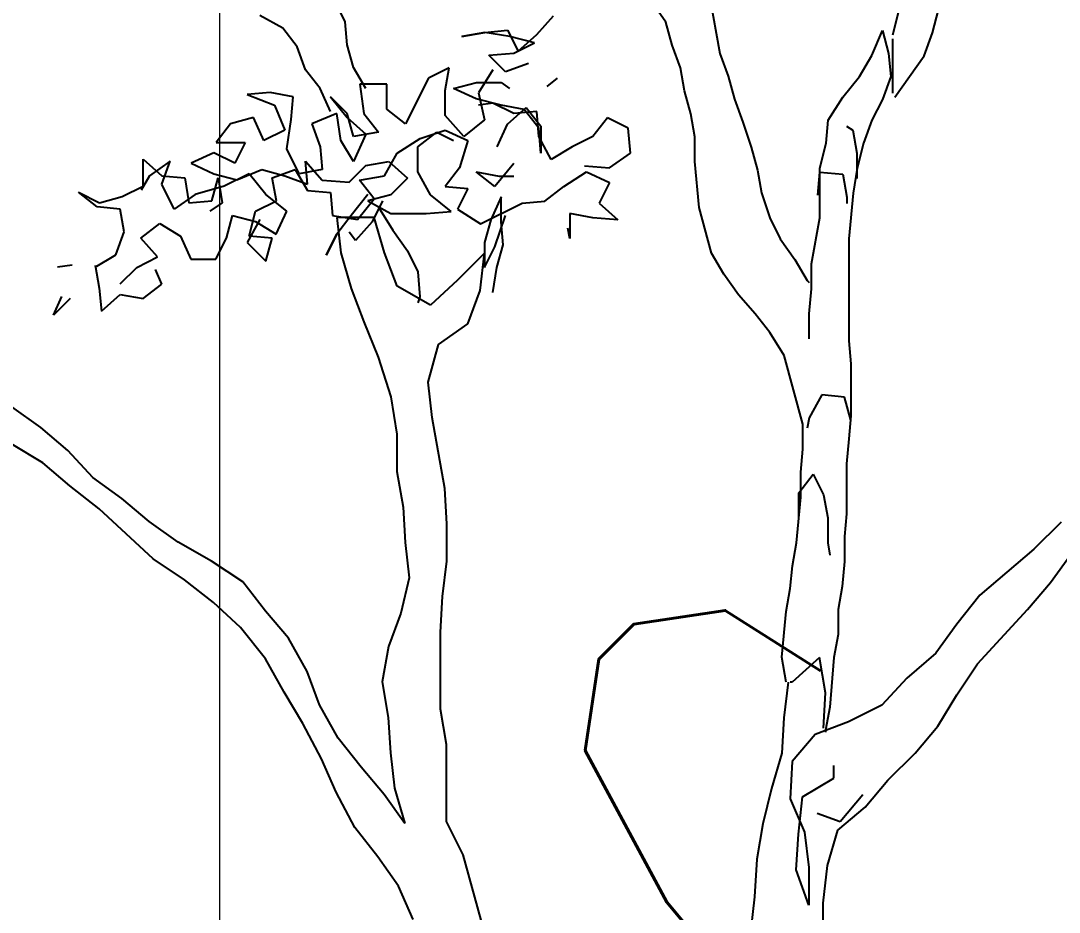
# Model space of a CAD drawing. Header units: millimetres. Extents: x 684983 to 685377, y 990360 to 990509.
# Drawn here: x 685051.876 to 685052.595, y 990422.76 to 990423.378 of the extents above; entities that cross this region are included whole.
import ezdxf

# ---------------------------------------------------------------- set-up
doc = ezdxf.new("R2010")
doc.units = ezdxf.units.MM
doc.layers.add('grid', color=8, linetype='Continuous', lineweight=9)
doc.layers.add('GRID LEVELS', color=7, linetype='Continuous', lineweight=13)
doc.layers.add('TEAK', color=7, linetype='Continuous')
doc.styles.get("Standard").update_dxf_attribs({"font": 'RomanS'})

# ---------------------------------------------------------------- blocks, each defined once
blk = doc.blocks.new('A$C25655A80')
at = {"color": 62}
for p, q in [((-0.04207, 1.30356), (-0.03633, 1.27184)), ((-0.20935, 1.28641), (-0.21415, 1.29603)), ((-0.06131, 1.28628), (-0.06803, 1.2959)), ((0.04347, 1.28041), (0.04636, 1.29195)), ((0.06173, 1.28136), (0.06463, 1.29193)), ((-0.23819, 1.28356), (-0.24876, 1.28933)), ((-0.2084, 1.27584), (-0.20935, 1.28641)), ((-0.12091, 1.28056), (-0.11321, 1.28921)), ((-0.05843, 1.2757), (-0.06131, 1.28628)), ((-0.23147, 1.2749), (-0.23819, 1.28356)), ((-0.15552, 1.27964), (-0.14494, 1.28155)), ((-0.14494, 1.28155), (-0.15552, 1.27964)), ((-0.14494, 1.28155), (-0.13437, 1.2825)), ((-0.13341, 1.27962), (-0.14494, 1.28155)), ((-0.13437, 1.2825), (-0.12957, 1.27288)), ((-0.12957, 1.27288), (-0.12091, 1.28056)), ((0.05788, 1.27079), (0.06173, 1.28136)), ((-0.20552, 1.26526), (-0.2084, 1.27584)), ((-0.12188, 1.27672), (-0.13341, 1.27962)), ((-0.1315, 1.27192), (-0.12188, 1.27672)), ((-0.0546, 1.26512), (-0.05843, 1.2757)), ((0.04344, 1.2535), (0.04347, 1.27849)), ((-0.22763, 1.26432), (-0.23147, 1.2749)), ((-0.14303, 1.27097), (-0.1315, 1.27192)), ((-0.13535, 1.26327), (-0.14303, 1.27097)), ((-0.03633, 1.27184), (-0.03249, 1.26126)), ((0.0444, 1.25157), (0.05788, 1.27079)), ((-0.12477, 1.26711), (-0.13535, 1.26327)), ((-0.22091, 1.25566), (-0.22763, 1.26432)), ((-0.19976, 1.25564), (-0.20552, 1.26526)), ((-0.1613, 1.26522), (-0.17092, 1.26042)), ((-0.16323, 1.25465), (-0.1613, 1.26522)), ((-0.14112, 1.26424), (-0.14785, 1.25367)), ((-0.05268, 1.25455), (-0.0546, 1.26512)), ((-0.03249, 1.26126), (-0.02962, 1.25068)), ((-0.20264, 1.25757), (-0.20073, 1.24411)), ((-0.19015, 1.25756), (-0.20264, 1.25757)), ((-0.19016, 1.24602), (-0.19015, 1.25756)), ((-0.17092, 1.26042), (-0.18151, 1.23928)), ((-0.15939, 1.25561), (-0.14881, 1.25848)), ((-0.14881, 1.25848), (-0.13728, 1.25847)), ((-0.13728, 1.25847), (-0.13343, 1.25558)), ((-0.11613, 1.25653), (-0.11132, 1.26037)), ((-0.24398, 1.25376), (-0.25456, 1.25281)), ((-0.25456, 1.25281), (-0.24207, 1.24799)), ((-0.23341, 1.25183), (-0.24398, 1.25376)), ((-0.23438, 1.24126), (-0.23341, 1.25183)), ((-0.21611, 1.24508), (-0.22091, 1.25566)), ((-0.21611, 1.25181), (-0.20843, 1.24219)), ((-0.20843, 1.24412), (-0.21611, 1.25181)), ((-0.16324, 1.24311), (-0.16323, 1.25465)), ((-0.14882, 1.25079), (-0.15939, 1.25561)), ((-0.14785, 1.25367), (-0.14498, 1.24117)), ((-0.04981, 1.24397), (-0.05268, 1.25455)), ((-0.24207, 1.24799), (-0.23727, 1.23645)), ((-0.13729, 1.2479), (-0.14882, 1.25079)), ((-0.14113, 1.24886), (-0.14786, 1.24791)), ((-0.13152, 1.24405), (-0.14113, 1.24886)), ((-0.12671, 1.24596), (-0.13729, 1.2479)), ((-0.13441, 1.23924), (-0.12575, 1.24692)), ((-0.12575, 1.24692), (-0.11903, 1.23827)), ((-0.02962, 1.25068), (-0.02578, 1.2401)), ((-0.25169, 1.24223), (-0.26226, 1.23936)), ((-0.24689, 1.23165), (-0.25169, 1.24223)), ((-0.21323, 1.24412), (-0.22477, 1.23932)), ((-0.21132, 1.23162), (-0.21323, 1.24412)), ((-0.20555, 1.23354), (-0.20843, 1.24412)), ((-0.20843, 1.24219), (-0.19978, 1.23449)), ((-0.20073, 1.24411), (-0.19401, 1.23545)), ((-0.18151, 1.23928), (-0.19016, 1.24602)), ((-0.1546, 1.23349), (-0.16324, 1.24311)), ((-0.12095, 1.245), (-0.13152, 1.24405)), ((-0.11999, 1.23731), (-0.12671, 1.24596)), ((-0.12, 1.23346), (-0.12095, 1.245)), ((-0.08826, 1.24208), (-0.095, 1.23344)), ((-0.07866, 1.23727), (-0.08826, 1.24208)), ((-0.0479, 1.23339), (-0.04981, 1.24397)), ((-0.26226, 1.23936), (-0.269, 1.23071)), ((-0.23632, 1.2278), (-0.23438, 1.24126)), ((-0.22477, 1.23932), (-0.22094, 1.22875)), ((-0.14498, 1.24117), (-0.1546, 1.23349)), ((-0.13923, 1.22867), (-0.13441, 1.23924)), ((-0.11904, 1.22577), (-0.11999, 1.23731)), ((-0.11903, 1.23827), (-0.11904, 1.22577)), ((-0.0777, 1.22573), (-0.07866, 1.23727)), ((-0.02578, 1.2401), (-0.02195, 1.22856)), ((0.02516, 1.23621), (0.02228, 1.23814)), ((-0.23727, 1.23645), (-0.24689, 1.23165)), ((-0.19978, 1.23449), (-0.20556, 1.222)), ((-0.19401, 1.23545), (-0.20555, 1.23354)), ((-0.18537, 1.22583), (-0.17479, 1.23255)), ((-0.17575, 1.2287), (-0.1671, 1.23543)), ((-0.17479, 1.23255), (-0.16325, 1.23638)), ((-0.1671, 1.23543), (-0.15941, 1.23157)), ((-0.16325, 1.23638), (-0.15268, 1.23157)), ((-0.11424, 1.22288), (-0.12, 1.23346)), ((-0.095, 1.23344), (-0.10462, 1.22864)), ((-0.04791, 1.22186), (-0.0479, 1.23339)), ((0.02708, 1.22564), (0.02516, 1.23621)), ((-0.269, 1.23071), (-0.25554, 1.2307)), ((-0.25554, 1.2307), (-0.26036, 1.22109)), ((-0.23056, 1.21626), (-0.23632, 1.2278)), ((-0.22094, 1.22875), (-0.21998, 1.21817)), ((-0.20556, 1.222), (-0.21132, 1.23162)), ((-0.17577, 1.21717), (-0.17575, 1.2287)), ((-0.15268, 1.23157), (-0.15654, 1.21907)), ((-0.10462, 1.22864), (-0.11424, 1.22288)), ((-0.02195, 1.22856), (-0.01907, 1.21799)), ((-0.30266, 1.21056), (-0.30265, 1.22305)), ((-0.30265, 1.22305), (-0.29401, 1.21535)), ((-0.26997, 1.22591), (-0.28054, 1.22111)), ((-0.26036, 1.22109), (-0.26997, 1.22591)), ((-0.19115, 1.21526), (-0.18537, 1.22583)), ((-0.08732, 1.21901), (-0.0777, 1.22573)), ((0.02707, 1.2141), (0.02708, 1.22564)), ((-0.29016, 1.22208), (-0.29978, 1.21536)), ((-0.29401, 1.21151), (-0.29016, 1.22208)), ((-0.28054, 1.22111), (-0.26997, 1.21629)), ((-0.2594, 1.2134), (-0.24786, 1.2182)), ((-0.24786, 1.2182), (-0.23729, 1.2153)), ((-0.24306, 1.21435), (-0.23248, 1.21818)), ((-0.23248, 1.21818), (-0.22672, 1.20856)), ((-0.21998, 1.21817), (-0.23056, 1.21626)), ((-0.22767, 1.22202), (-0.21999, 1.21336)), ((-0.22672, 1.21145), (-0.22767, 1.22202)), ((-0.20749, 1.21239), (-0.1998, 1.22008)), ((-0.1998, 1.22008), (-0.18922, 1.22199)), ((-0.18922, 1.22199), (-0.18057, 1.21429)), ((-0.15654, 1.21907), (-0.16327, 1.21043)), ((-0.13154, 1.22097), (-0.1402, 1.21041)), ((-0.09886, 1.21998), (-0.08732, 1.21901)), ((-0.046, 1.20071), (-0.04791, 1.22186)), ((-0.01907, 1.21799), (-0.01716, 1.20741)), ((-0.29978, 1.21536), (-0.30363, 1.20863)), ((-0.29401, 1.21535), (-0.28343, 1.21438)), ((-0.28343, 1.21438), (-0.28152, 1.20285)), ((-0.27095, 1.2038), (-0.26805, 1.21437)), ((-0.26997, 1.21629), (-0.2594, 1.2134)), ((-0.26805, 1.21437), (-0.26614, 1.20283)), ((-0.25363, 1.21628), (-0.26517, 1.21052)), ((-0.24595, 1.20666), (-0.25363, 1.21628)), ((-0.24115, 1.20377), (-0.24306, 1.21435)), ((-0.23729, 1.2153), (-0.22672, 1.21145)), ((-0.21999, 1.21336), (-0.20749, 1.21239)), ((-0.20269, 1.21335), (-0.19115, 1.21526)), ((-0.19596, 1.20469), (-0.20269, 1.21335)), ((-0.18057, 1.21429), (-0.18827, 1.20661)), ((-0.17001, 1.20659), (-0.17577, 1.21717)), ((-0.14885, 1.21714), (-0.13828, 1.21521)), ((-0.1402, 1.21041), (-0.14885, 1.21714)), ((-0.13828, 1.21521), (-0.13155, 1.21521)), ((-0.10848, 1.21038), (-0.0979, 1.2171)), ((-0.0979, 1.2171), (-0.08733, 1.21228)), ((0.00879, 1.20643), (0.00977, 1.217)), ((0.00977, 1.217), (0.02034, 1.21603)), ((0.02034, 1.21603), (0.02225, 1.20545)), ((-0.31228, 1.20576), (-0.30266, 1.21056)), ((-0.28825, 1.19997), (-0.29401, 1.21151)), ((-0.26517, 1.21052), (-0.27863, 1.20669)), ((-0.22672, 1.20856), (-0.21615, 1.20759)), ((-0.16327, 1.21043), (-0.1527, 1.20946)), ((-0.1527, 1.20946), (-0.15752, 1.19985)), ((-0.11714, 1.20366), (-0.10848, 1.21038)), ((-0.08733, 1.21228), (-0.09215, 1.20267)), ((-0.33247, 1.2077), (-0.32286, 1.20288)), ((-0.32382, 1.20096), (-0.33247, 1.2077)), ((-0.32286, 1.20288), (-0.31228, 1.20576)), ((-0.27863, 1.20669), (-0.28825, 1.19997)), ((-0.28152, 1.20285), (-0.27095, 1.2038)), ((-0.25076, 1.19897), (-0.24115, 1.20377)), ((-0.23634, 1.19896), (-0.24595, 1.20666)), ((-0.21615, 1.20759), (-0.2152, 1.19702)), ((-0.19885, 1.20662), (-0.20655, 1.19701)), ((-0.20366, 1.19508), (-0.19596, 1.20469)), ((-0.18827, 1.20661), (-0.19885, 1.20373)), ((-0.19885, 1.20373), (-0.18828, 1.19795)), ((-0.19212, 1.20373), (-0.19694, 1.19412)), ((-0.1604, 1.19889), (-0.17001, 1.20659)), ((-0.13732, 1.2056), (-0.14214, 1.19503)), ((-0.13733, 1.19406), (-0.13732, 1.2056)), ((-0.12771, 1.20271), (-0.11714, 1.20366)), ((-0.01716, 1.20741), (-0.01332, 1.19587)), ((0.02225, 1.20545), (0.02225, 1.20257)), ((-0.31325, 1.19999), (-0.32382, 1.20096)), ((-0.31133, 1.18942), (-0.31325, 1.19999)), ((-0.26614, 1.20283), (-0.27191, 1.19899)), ((-0.25366, 1.18744), (-0.25076, 1.19897)), ((-0.24116, 1.18839), (-0.23634, 1.19896)), ((-0.19405, 1.20084), (-0.18733, 1.19026)), ((-0.17194, 1.19794), (-0.1604, 1.19889)), ((-0.15752, 1.19985), (-0.14695, 1.19311)), ((-0.14695, 1.19311), (-0.12771, 1.20271)), ((-0.09215, 1.20267), (-0.0835, 1.19497)), ((-0.04026, 1.17955), (-0.046, 1.20071)), ((-0.26423, 1.18649), (-0.26134, 1.19706)), ((-0.26134, 1.19706), (-0.25077, 1.19417)), ((-0.24884, 1.19513), (-0.25462, 1.18456)), ((-0.25077, 1.19417), (-0.24116, 1.18839)), ((-0.2152, 1.19702), (-0.20366, 1.19508)), ((-0.20655, 1.19701), (-0.21328, 1.18836)), ((-0.19694, 1.19412), (-0.20463, 1.18547)), ((-0.18828, 1.19795), (-0.17194, 1.19794)), ((-0.14214, 1.19503), (-0.14503, 1.18446)), ((-0.14023, 1.18253), (-0.13541, 1.19694)), ((-0.13638, 1.18349), (-0.13733, 1.19406)), ((-0.10561, 1.19788), (-0.10562, 1.18634)), ((-0.09504, 1.19595), (-0.10561, 1.19788)), ((-0.0835, 1.19497), (-0.09504, 1.19595)), ((-0.01332, 1.19587), (-0.00853, 1.18625)), ((-0.31519, 1.17884), (-0.31133, 1.18942)), ((-0.30365, 1.18652), (-0.29499, 1.19325)), ((-0.29499, 1.19325), (-0.28538, 1.18747)), ((-0.20463, 1.18547), (-0.20751, 1.18932)), ((-0.18733, 1.19026), (-0.18061, 1.18064)), ((-0.10562, 1.18634), (-0.10658, 1.19115)), ((-0.29596, 1.17787), (-0.30365, 1.18652)), ((-0.28538, 1.18747), (-0.28058, 1.17689)), ((-0.26905, 1.17688), (-0.26423, 1.18649)), ((-0.25462, 1.18456), (-0.24598, 1.1759)), ((-0.24308, 1.18647), (-0.25366, 1.18744)), ((-0.24598, 1.1759), (-0.24308, 1.18647)), ((-0.2181, 1.17876), (-0.21328, 1.18836)), ((-0.21328, 1.18836), (-0.2181, 1.17876)), ((-0.14503, 1.18446), (-0.14504, 1.17292)), ((-0.00853, 1.18625), (-0.00181, 1.17664)), ((-0.18061, 1.18064), (-0.17581, 1.17103)), ((-0.14504, 1.17292), (-0.14023, 1.18253)), ((-0.13928, 1.17292), (-0.13638, 1.18349)), ((-0.0345, 1.16994), (-0.04026, 1.17955)), ((-0.32481, 1.17309), (-0.31519, 1.17884)), ((-0.30558, 1.17307), (-0.29596, 1.17787)), ((-0.28058, 1.17689), (-0.26905, 1.17688)), ((-0.00181, 1.17664), (0.00395, 1.16702)), ((-0.33538, 1.17406), (-0.34211, 1.1731)), ((-0.32481, 1.17405), (-0.32289, 1.16347)), ((-0.31328, 1.16538), (-0.30558, 1.17307)), ((-0.29405, 1.16537), (-0.29693, 1.1721)), ((-0.17581, 1.17103), (-0.17486, 1.15949)), ((-0.14121, 1.16138), (-0.13928, 1.17292)), ((-0.02778, 1.16032), (-0.0345, 1.16994)), ((-0.30271, 1.15865), (-0.29405, 1.16537)), ((0.00395, 1.16702), (0.00491, 1.16605)), ((-0.32289, 1.16347), (-0.32194, 1.1529)), ((-0.32194, 1.1529), (-0.31328, 1.16058)), ((-0.31328, 1.16058), (-0.30271, 1.15865)), ((-0.02009, 1.15166), (-0.02778, 1.16032)), ((-0.34405, 1.15099), (-0.3402, 1.15964)), ((-0.33636, 1.15868), (-0.34405, 1.15099)), ((-0.17486, 1.15949), (-0.17582, 1.15661)), ((-0.01337, 1.143), (-0.02009, 1.15166)), ((-0.00665, 1.13242), (-0.01337, 1.143)), ((0.00197, 1.10069), (-0.00665, 1.13242)), ((0.01063, 1.11414), (0.00486, 1.10357)), ((0.02121, 1.11317), (0.01063, 1.11414)), ((0.02408, 1.10259), (0.02121, 1.11317)), ((0.00486, 1.10357), (0.00389, 1.09876)), ((0.00196, 1.08915), (0.00197, 1.10069)), ((0.00099, 1.07858), (0.00196, 1.08915)), ((0.00002, 1.06897), (0.00675, 1.07761)), ((0.00098, 1.06704), (0.00099, 1.07858)), ((0.00675, 1.07761), (0.01155, 1.068)), ((-0.00097, 1.0459), (0.00098, 1.06704)), ((0.00001, 1.05743), (0.00002, 1.06897)), ((0.01155, 1.068), (0.01346, 1.05742)), ((0.01346, 1.05742), (0.01345, 1.04588)), ((-0.0029, 1.03532), (-0.00097, 1.0459)), ((0.01345, 1.04588), (0.01441, 1.04012)), ((-0.00387, 1.02475), (-0.0029, 1.03532)), ((-0.0058, 1.01418), (-0.00387, 1.02475)), ((-0.00774, 0.99303), (-0.0058, 1.01418)), ((-0.00583, 0.98149), (-0.00774, 0.99303))]:
    blk.add_line(p, q, dxfattribs=at)
for p, q in [((0.03385, 1.27081), (0.03866, 1.28234)), ((0.03866, 1.28234), (0.04154, 1.27176)), ((0.02807, 1.2612), (0.03385, 1.27081)), ((0.04154, 1.27176), (0.04249, 1.26119)), ((0.02037, 1.2516), (0.02807, 1.2612)), ((0.04249, 1.26119), (0.03864, 1.25062)), ((0.01363, 1.24103), (0.02037, 1.2516)), ((0.03864, 1.25062), (0.03382, 1.24101)), ((0.01266, 1.23045), (0.01363, 1.24103)), ((0.03382, 1.24101), (0.02997, 1.23044)), ((0.00977, 1.21892), (0.01266, 1.23045)), ((0.02997, 1.23044), (0.02707, 1.21891)), ((0.00975, 1.19585), (0.00977, 1.21892)), ((0.02707, 1.21891), (0.02514, 1.20737)), ((0.02514, 1.20737), (0.0232, 1.18623)), ((-0.21328, 1.19605), (-0.21137, 1.17971)), ((-0.19597, 1.19604), (-0.21328, 1.19605)), ((-0.19118, 1.17969), (-0.19597, 1.19604)), ((0.00588, 1.17471), (0.00975, 1.19585)), ((0.0232, 1.18623), (0.02315, 1.13912)), ((-0.21137, 1.17971), (-0.20658, 1.16336)), ((-0.18543, 1.16431), (-0.19118, 1.17969)), ((-0.14504, 1.17965), (-0.15755, 1.16716)), ((-0.14698, 1.16235), (-0.14504, 1.17965)), ((0.00587, 1.16317), (0.00588, 1.17471)), ((-0.15755, 1.16716), (-0.17005, 1.15564)), ((-0.20658, 1.16336), (-0.20082, 1.14798)), ((-0.17005, 1.15564), (-0.18543, 1.16431)), ((-0.15276, 1.14697), (-0.14698, 1.16235)), ((0.0049, 1.15164), (0.00587, 1.16317)), ((0.00489, 1.1401), (0.0049, 1.15164)), ((-0.20082, 1.14798), (-0.19411, 1.13163)), ((-0.16623, 1.13737), (-0.15276, 1.14697)), ((-0.17105, 1.12007), (-0.16623, 1.13737)), ((0.02315, 1.13912), (0.0241, 1.12855)), ((-0.19411, 1.13163), (-0.18836, 1.11336)), ((0.0241, 1.12855), (0.02408, 1.10451)), ((-0.16914, 1.10373), (-0.17105, 1.12007)), ((-0.18836, 1.11336), (-0.18549, 1.09605)), ((-0.34987, 1.09909), (-0.36332, 1.10871)), ((-0.1634, 1.07104), (-0.16914, 1.10373)), ((0.02408, 1.10451), (0.02311, 1.09394)), ((-0.33738, 1.0885), (-0.34987, 1.09909)), ((-0.18549, 1.09605), (-0.18551, 1.07875)), ((0.02311, 1.09394), (0.02214, 1.08241)), ((-0.34892, 1.08275), (-0.36333, 1.09141)), ((-0.32586, 1.076), (-0.33738, 1.0885)), ((-0.33644, 1.07216), (-0.34892, 1.08275)), ((0.02214, 1.08241), (0.02212, 1.05933)), ((-0.31241, 1.06637), (-0.32586, 1.076)), ((-0.18551, 1.07875), (-0.18264, 1.06241)), ((-0.32299, 1.06157), (-0.33644, 1.07216)), ((-0.16246, 1.0547), (-0.1634, 1.07104)), ((-0.29992, 1.05578), (-0.31241, 1.06637)), ((-0.29801, 1.03848), (-0.32299, 1.06157)), ((-0.18264, 1.06241), (-0.18169, 1.04606)), ((-0.28647, 1.04616), (-0.29992, 1.05578)), ((0.02212, 1.05933), (0.02115, 1.04876)), ((0.12113, 1.0554), (0.10862, 1.04291)), ((-0.16247, 1.03739), (-0.16246, 1.0547)), ((-0.2711, 1.03749), (-0.28647, 1.04616)), ((-0.18169, 1.04606), (-0.17978, 1.02972)), ((0.02115, 1.04876), (0.02114, 1.03723)), ((0.10862, 1.04291), (0.08361, 1.02179)), ((0.1163, 1.02753), (0.12592, 1.04097)), ((-0.2836, 1.02885), (-0.29801, 1.03848)), ((-0.25669, 1.02787), (-0.2711, 1.03749)), ((-0.16441, 1.02105), (-0.16247, 1.03739)), ((0.02114, 1.03723), (0.02016, 1.02569)), ((-0.27016, 1.01827), (-0.2836, 1.02885)), ((-0.24613, 1.0144), (-0.25669, 1.02787)), ((-0.17978, 1.02972), (-0.18364, 1.01338)), ((0.10571, 1.01504), (0.1163, 1.02753)), ((0.02016, 1.02569), (0.01823, 1.01512)), ((0.08361, 1.02179), (0.07302, 1.00834)), ((-0.25767, 1.00672), (-0.27016, 1.01827)), ((-0.16539, 1.00471), (-0.16441, 1.02105)), ((-0.23556, 1.00189), (-0.24613, 1.0144)), ((-0.18364, 1.01338), (-0.18942, 0.998)), ((0.01823, 1.01512), (0.01822, 1.00358)), ((0.08262, 0.99007), (0.10571, 1.01504)), ((0.07302, 1.00834), (0.0634, 0.99489)), ((-0.24615, 0.99229), (-0.25767, 1.00672)), ((-0.16542, 0.96914), (-0.16539, 1.00471)), ((0.01822, 1.00358), (0.01629, 0.99301)), ((-0.22693, 0.9865), (-0.23556, 1.00189)), ((-0.18942, 0.998), (-0.19232, 0.98167)), ((0.00956, 0.99302), (-0.00295, 0.98149)), ((0.01243, 0.97667), (0.00956, 0.99302)), ((0.01629, 0.99301), (0.01435, 0.96994)), ((0.0634, 0.99489), (0.04993, 0.98337)), ((-0.23751, 0.9769), (-0.24615, 0.99229)), ((0.07299, 0.97565), (0.08262, 0.99007)), ((-0.22117, 0.97112), (-0.22693, 0.9865)), ((0.04993, 0.98337), (0.03838, 0.97088)), ((-0.19232, 0.98167), (-0.18945, 0.96532)), ((-0.00487, 0.98149), (-0.00681, 0.96515)), ((-0.00295, 0.98149), (-0.00391, 0.98149)), ((-0.22887, 0.96247), (-0.23751, 0.9769)), ((0.01145, 0.96033), (0.01243, 0.97667)), ((0.06433, 0.96124), (0.07299, 0.97565)), ((-0.21253, 0.95573), (-0.22117, 0.97112)), ((-0.16255, 0.9528), (-0.16542, 0.96914)), ((0.01435, 0.96994), (0.01241, 0.95937)), ((0.03838, 0.97088), (0.02299, 0.9632)), ((-0.18945, 0.96532), (-0.18851, 0.94898)), ((-0.00681, 0.96515), (-0.00778, 0.94881)), ((-0.22023, 0.94612), (-0.22887, 0.96247)), ((0.02299, 0.9632), (0.00761, 0.95745)), ((0.01241, 0.95937), (0.01241, 0.95841)), ((0.05374, 0.94876), (0.06433, 0.96124)), ((-0.20197, 0.94226), (-0.21253, 0.95573)), ((0.00761, 0.95745), (-0.00298, 0.94496)), ((-0.16258, 0.91723), (-0.16255, 0.9528)), ((-0.21352, 0.93074), (-0.22023, 0.94612)), ((-0.18851, 0.94898), (-0.1866, 0.93263)), ((-0.00778, 0.94881), (-0.0126, 0.93247)), ((-0.00298, 0.94496), (-0.00396, 0.92766)), ((0.04123, 0.93627), (0.05374, 0.94876)), ((-0.19141, 0.92975), (-0.20197, 0.94226)), ((0.01624, 0.93725), (0.01624, 0.94302)), ((0.00181, 0.92862), (0.01624, 0.93725)), ((0.03065, 0.92378), (0.04123, 0.93627)), ((-0.20488, 0.91439), (-0.21352, 0.93074)), ((-0.1866, 0.93263), (-0.18181, 0.91629)), ((-0.0126, 0.93247), (-0.01646, 0.91614)), ((-0.18181, 0.91629), (-0.19141, 0.92975)), ((-0.00396, 0.92766), (0.00276, 0.91227)), ((-0.00013, 0.91131), (0.00181, 0.92862)), ((0.02969, 0.92955), (0.0191, 0.91706)), ((0.0191, 0.91706), (0.00853, 0.92092)), ((0.01814, 0.91322), (0.03065, 0.92378)), ((-0.15491, 0.90184), (-0.16258, 0.91723)), ((-0.01646, 0.91614), (-0.01936, 0.8998)), ((-0.19432, 0.90092), (-0.20488, 0.91439)), ((-0.0011, 0.89497), (-0.00013, 0.91131)), ((0.00276, 0.91227), (0.00467, 0.89593)), ((0.01332, 0.89688), (0.01814, 0.91322)), ((-0.14532, 0.86723), (-0.15491, 0.90184)), ((-0.18472, 0.88745), (-0.19432, 0.90092)), ((-0.01936, 0.8998), (-0.02034, 0.88249)), ((0.01138, 0.87958), (0.01332, 0.89688)), ((0.00465, 0.87863), (-0.0011, 0.89497)), ((0.00467, 0.89593), (0.00465, 0.87863)), ((-0.178, 0.87206), (-0.18472, 0.88745)), ((-0.02034, 0.88249), (-0.02228, 0.86615)), ((0.01135, 0.84497), (0.01138, 0.87958))]:
    blk.add_line(p, q)
blk = doc.blocks.new('TR')
blk.add_blockref('A$C25655A80', (0.01921, 0.01485, 1.34531))

msp = doc.modelspace()

# ---------------------------------------------------------------- linework, layer by layer
at = {"layer": 'grid'}
msp.add_line((685052.01363, 990509.15479), (685052.01363, 990370.8996), dxfattribs=at)

# ---------------------------------------------------------------- block references
at = {"layer": 'TEAK', "xscale": 1.5, "yscale": 1.5, "zscale": 1.5}
msp.add_blockref('TR', (685052.386, 990421.425, 97.8), dxfattribs=at)

# ---------------------------------------------------------------- texts
at = {"layer": 'GRID LEVELS', "width": 0.5}
for s, p in [('97.858', (685051.62998, 990423.15777, 97.85838)), ('97.816', (685051.62998, 990421.15777, 97.81565))]:
    msp.add_text(s, height=0.8, rotation=45, dxfattribs=at).set_placement(p)

doc.saveas('drawing.dxf')
